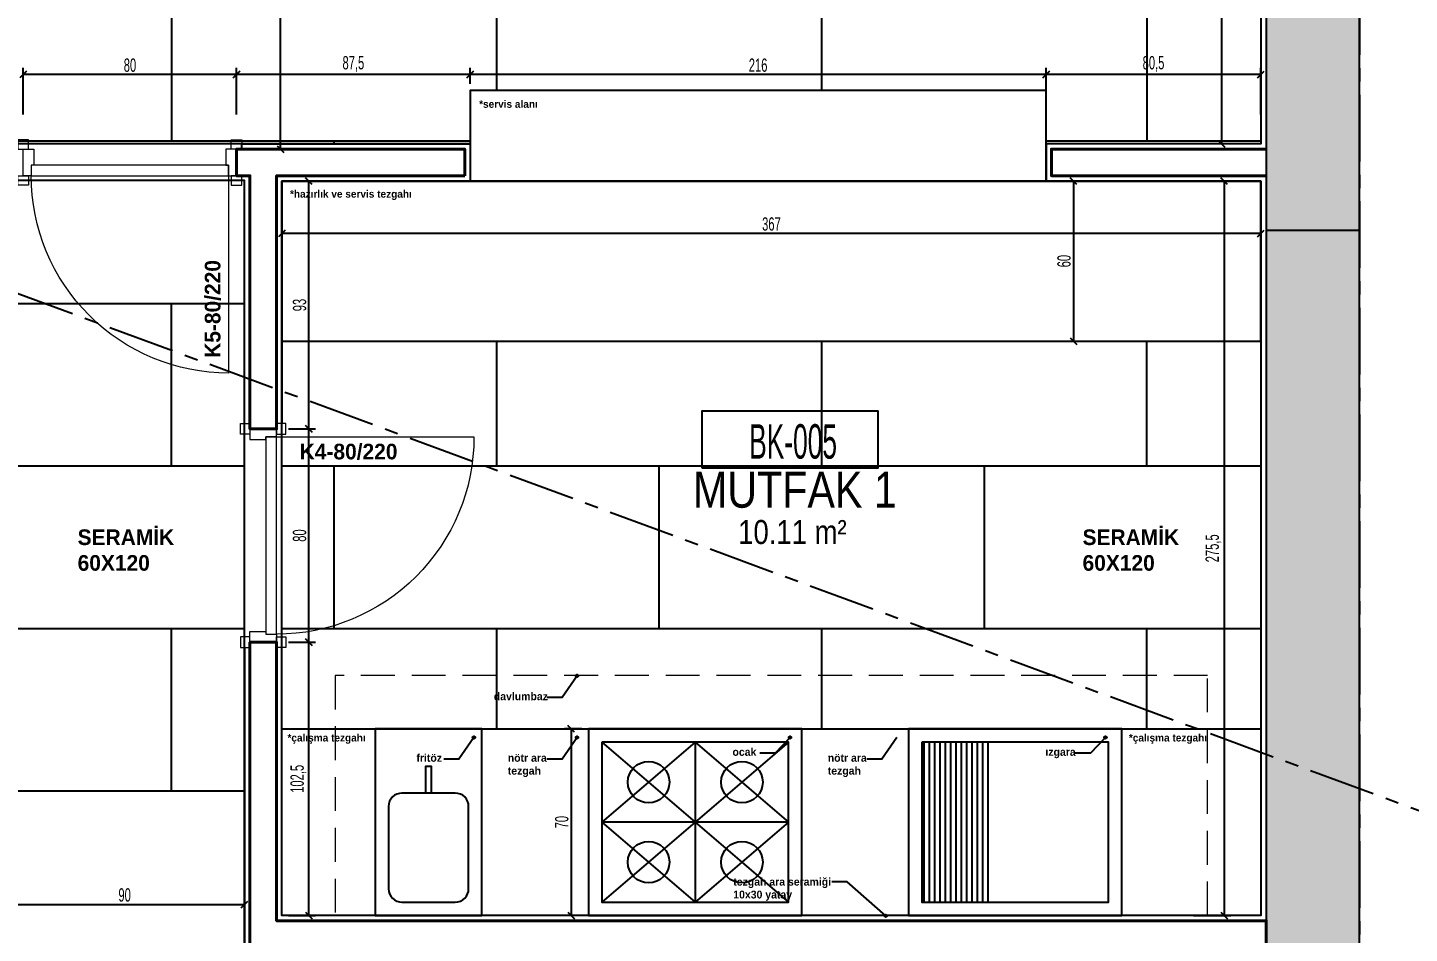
# Model space of a CAD drawing. Header units: millimetres. Extents: x 933584 to 974011, y 4545988 to 4553664.
# Drawn here: x 939766 to 940285, y 4548721 to 4549061 of the extents above; entities that cross this region are included whole.
import ezdxf
from ezdxf.enums import TextEntityAlignment as Align

# ---------------------------------------------------------------- set-up
doc = ezdxf.new("R2010")
doc.units = ezdxf.units.MM
doc.set_wipeout_variables(frame=1)
doc.header["$PDMODE"] = 35
for name, pattern in [('568_AVN_KES_01$0$HIDDEN', [0.375, 0.25, -0.125]), ('CENTER', [2, 1.25, -0.25, 0.25, -0.25]), ('DOT2', [3.175, 0, -3.175]), ('HIDDEN', [9.525, 6.35, -3.175]), ('HIDDENX2', [19.05, 12.7, -6.35])]:
    doc.linetypes.add(name, pattern=pattern)
doc.layers.get('0').update_dxf_attribs({"color": 255})
doc.layers.get('Defpoints').update_dxf_attribs({"color": 8})
for name, color, linetype in [('0-CSX-CXS_20', 14, 'CENTER'), ('0-DMS-50', 143, 'Continuous'), ('0-EST-MEA', 10, 'Continuous'), ('0-HSL-HTC_200', 1, 'Continuous'), ('0-HSL-SLD', 252, 'Continuous'), ('0-LNS-SLN', 6, 'Continuous'), ('0-LNS-SPL', 13, '568_AVN_KES_01$0$HIDDEN'), ('0-LNS-VLF', 11, 'Continuous'), ('0-TXT-NRS', 6, 'Continuous'), ('0-TXT-PBX', 6, 'Continuous'), ('0-TXT-PTX_50', 8, 'Continuous'), ('0-TXT-XBX_20', 3, 'Continuous'), ('2-SPS-RCN', 2, 'Continuous'), ('8-KBT-KEQ', 4, 'Continuous')]:
    doc.layers.add(name, color=color, linetype=linetype)
doc.layers.add('2-SPS-IBW', color=5, linetype='Continuous', lineweight=40)
doc.layers.add('3-OPN-WDR', color=4, linetype='Continuous', lineweight=18)
doc.styles.add('Century Gothic_B_3', font='GOTHICB.TTF', dxfattribs={"height": 4})
doc.styles.add('dim_romans_50', font='swissl.ttf', dxfattribs={"width": 0.6, "height": 5})
doc.styles.add('MAHAL YAZISI', font='ARIALN.TTF', dxfattribs={"width": 0.8})
doc.styles.get("Standard").update_dxf_attribs({"font": 'times.ttf'})
doc.dimstyles.new('ONK_dim 1_50', dxfattribs={"dimscale": 5, "dimtxt": 4, "dimasz": 0.5, "dimexe": 0.5, "dimexo": 0.5, "dimgap": 0.2, "dimtad": 1, "dimdec": 1, "dimrnd": 0.5, "dimzin": 9, "dimtxsty": 'dim_romans_50', "dimblk": 'OBLIQUE', "dimcen": 1, "dimclre": 256, "dimclrt": 256, "dimazin": 2, "dimtfac": 1, "dimtdec": 1, "dimtix": 1, "dimtmove": 2, "dimatfit": 3, "dimldrblk": 'OBLIQUE', "dimfxl": 3, "dimfxlon": 1, "dimarcsym": 0})

# ---------------------------------------------------------------- blocks, each defined once
blk = doc.blocks.new('ZVBXCB')
at = {"layer": '0-CSX-CXS_20', "ltscale": 20}
for points in [[(933665.85, 4549835.4), (933665.85, 4548420.65)], [(932221.52, 4549308.24), (933780.76, 4548732.71)]]:
    blk.add_lwpolyline(points, dxfattribs=at)
blk = doc.blocks.new('FDSVBDVBDZVB')
at = {"layer": '0-HSL-HTC_200'}
h = blk.add_hatch(dxfattribs=at)
h.set_pattern_fill('ANSI33', color=256)
h.set_pattern_definition([(45, (935941.6384, 4550274.5564), (-4.490128, 4.490128), []), (45, (935946.1285, 4550274.5564), (-4.490128, 4.490128), [3.175, -1.5875])])
h.paths.add_polyline_path([(941208.16, 4549972.76), (941173.16, 4549972.76), (941173.16, 4548702.89), (941153.16, 4548702.89), (941153.16, 4548588.89), (941173.16, 4548588.89), (941173.16, 4548512.76), (941208.16, 4548512.76)])
at = {"layer": '2-SPS-RCN'}
blk.add_lwpolyline([(941208.16, 4549972.76), (941173.16, 4549972.76), (941173.16, 4548702.89), (941153.16, 4548702.89), (941153.16, 4548588.89), (941173.16, 4548588.89), (941173.16, 4548512.76), (941208.16, 4548512.76)], close=True, dxfattribs=at)
blk = doc.blocks.new('kapı_multi1')
at = {"color": 8}
blk.add_lwpolyline([(3, 0), (3, 74, -0.414214), (77, 0, -1)], format="xyb", dxfattribs=at)
for points in [[(2, 3.5), (-2, 3.5), (-2, 0), (2, 0)], [(0, -10), (4, -10), (4, -4), (3, -4), (3, 0), (0, 0)], [(77, -4), (77, 0), (3, 0), (3, -4)], [(80, -10), (76, -10), (76, -4), (77, -4), (77, 0), (80, 0)], [(78, 3.5), (82, 3.5), (82, 0), (78, 0)], [(2, -13.5), (-2, -13.5), (-2, -10), (2, -10)], [(78, -13.5), (82, -13.5), (82, -10), (78, -10)]]:
    blk.add_lwpolyline(points, close=True)
blk = doc.blocks.new('MAHAL_KODU')
at = {"layer": '0-TXT-PTX_50'}
for tag, height, p in [('MEKAN_ADI', 0.3, (0, -0.65)), ('ALAN', 0.2, (0, -0.95))]:
    blk.add_attdef(tag, text='', height=height, dxfattribs=at).set_placement(p, align=Align.MIDDLE_CENTER)
at = {"linetype": 'DOT2', "ltscale": 10000}
blk.add_wipeout([(-0.748, 0.049), (0.721, 0.049), (0.722, -0.423), (-0.752, -0.425)], dxfattribs=at)
at = {"layer": '0-TXT-PBX'}
blk.add_lwpolyline([(-0.748, -0.422), (0.721, -0.422), (0.721, 0.049), (-0.748, 0.049)], close=True, dxfattribs=at)
at = {"layer": '0-TXT-PTX_50'}
blk.add_attdef('MAHAL_KODU', text='', height=0.3, dxfattribs=at).set_placement((0, -0.2), align=Align.MIDDLE_CENTER)
blk = doc.blocks.new('vcbxcbxcb')
at = {"layer": '0-HSL-SLD', "linetype": 'Continuous'}
for p, q in [((939716.71, 4548957.12), (939847.71, 4548957.12)), ((939820.32, 4548896.16), (939820.32, 4548957.12)), ((939942.24, 4548896.16), (939942.24, 4548942.97)), ((940064.16, 4548896.16), (940064.16, 4548942.97)), ((940186.08, 4548896.16), (940186.08, 4548942.97)), ((939716.71, 4548896.16), (939847.71, 4548896.16)), ((939861.71, 4548896.16), (940228.84, 4548896.16)), ((939881.28, 4548835.2), (939881.28, 4548896.16)), ((940003.2, 4548835.2), (940003.2, 4548896.16)), ((940125.12, 4548835.2), (940125.12, 4548896.16)), ((939716.71, 4548835.2), (939847.71, 4548835.2)), ((939820.32, 4548774.24), (939820.32, 4548835.2)), ((939861.71, 4548835.2), (940228.84, 4548835.2)), ((939942.24, 4548797.53), (939942.24, 4548835.2)), ((940064.16, 4548797.53), (940064.16, 4548835.2)), ((940186.08, 4548797.53), (940186.08, 4548835.2)), ((939757.71, 4548774.24), (939847.71, 4548774.24))]:
    blk.add_line(p, q, dxfattribs=at)
blk = doc.blocks.new('_Oblique')
at = {"color": 0, "linetype": 'ByBlock', "lineweight": -2}
blk.add_line((-0.5, -0.5), (0.5, 0.5), dxfattribs=at)
blk = doc.blocks.new('*D1308')
at = {"layer": '0-DMS-50', "lineweight": -2}
for p, q in [((940226.34, 4549376.53), (940211.59, 4549376.53)), ((940226.34, 4549016.97), (940211.59, 4549016.97))]:
    blk.add_line(p, q, dxfattribs=at)
at = {"layer": '0-DMS-50', "color": 0, "lineweight": -2}
blk.add_line((940214.09, 4549376.53), (940214.09, 4549016.97), dxfattribs=at)
at = {"layer": 'Defpoints', "color": 0}
for p in [(940228.84, 4549376.53), (940214.09, 4549016.97), (940228.84, 4549016.97)]:
    blk.add_point(p, dxfattribs=at)
at = {"layer": '0-DMS-50', "color": 0, "linetype": 'ByBlock', "lineweight": -2, "xscale": 2.5, "yscale": 2.5, "zscale": 2.5}
for p, rotation in [((940214.09, 4549376.53), 90), ((940214.09, 4549016.97), 270)]:
    blk.add_blockref('_Oblique', p, dxfattribs=dict(at, rotation=rotation))
at = {"layer": '0-DMS-50', "insert": (940210.12, 4549196.75), "char_height": 5, "attachment_point": 5, "rotation": 90, "style": 'dim_romans_50'}
blk.add_mtext('359,5', dxfattribs=at)
blk = doc.blocks.new('*D1309')
at = {"layer": '0-DMS-50', "lineweight": -2}
for p, q in [((940148.27, 4549027.95), (940148.27, 4549045.45)), ((940228.84, 4549027.95), (940228.84, 4549045.45))]:
    blk.add_line(p, q, dxfattribs=at)
at = {"layer": '0-DMS-50', "color": 0, "lineweight": -2}
blk.add_line((940228.84, 4549042.95), (940148.27, 4549042.95), dxfattribs=at)
at = {"layer": 'Defpoints', "color": 0}
for p in [(940148.27, 4549042.95), (940148.27, 4549016.97), (940228.84, 4549016.97)]:
    blk.add_point(p, dxfattribs=at)
at = {"layer": '0-DMS-50', "color": 0, "linetype": 'ByBlock', "lineweight": -2, "xscale": 2.5, "yscale": 2.5, "zscale": 2.5, "rotation": 180}
blk.add_blockref('_Oblique', (940148.27, 4549042.95), dxfattribs=at)
at = {"layer": '0-DMS-50', "color": 0, "linetype": 'ByBlock', "lineweight": -2, "xscale": 2.5, "yscale": 2.5, "zscale": 2.5}
blk.add_blockref('_Oblique', (940228.84, 4549042.95), dxfattribs=at)
at = {"layer": '0-DMS-50', "insert": (940188.56, 4549046.93), "char_height": 5, "attachment_point": 5, "style": 'dim_romans_50'}
blk.add_mtext('80,5', dxfattribs=at)
blk = doc.blocks.new('*D1310')
at = {"layer": '0-DMS-50', "lineweight": -2}
for p, q in [((939932.27, 4549039.47), (939932.27, 4549045.45)), ((940148.27, 4549027.95), (940148.27, 4549045.45))]:
    blk.add_line(p, q, dxfattribs=at)
at = {"layer": '0-DMS-50', "color": 0, "lineweight": -2}
blk.add_line((940148.27, 4549042.95), (939932.27, 4549042.95), dxfattribs=at)
at = {"layer": 'Defpoints', "color": 0}
for p in [(939932.27, 4549042.95), (939932.27, 4549036.97), (940148.27, 4549016.97)]:
    blk.add_point(p, dxfattribs=at)
at = {"layer": '0-DMS-50', "color": 0, "linetype": 'ByBlock', "lineweight": -2, "xscale": 2.5, "yscale": 2.5, "zscale": 2.5, "rotation": 180}
blk.add_blockref('_Oblique', (939932.27, 4549042.95), dxfattribs=at)
at = {"layer": '0-DMS-50', "color": 0, "linetype": 'ByBlock', "lineweight": -2, "xscale": 2.5, "yscale": 2.5, "zscale": 2.5}
blk.add_blockref('_Oblique', (940148.27, 4549042.95), dxfattribs=at)
at = {"layer": '0-DMS-50', "insert": (940040.27, 4549046.45), "char_height": 5, "attachment_point": 5, "style": 'dim_romans_50'}
blk.add_mtext('216', dxfattribs=at)
blk = doc.blocks.new('*D1311')
at = {"layer": '0-DMS-50', "lineweight": -2}
for p, q in [((939844.71, 4549027.95), (939844.71, 4549045.45)), ((939932.27, 4549039.47), (939932.27, 4549045.45))]:
    blk.add_line(p, q, dxfattribs=at)
at = {"layer": '0-DMS-50', "color": 0, "lineweight": -2}
blk.add_line((939932.27, 4549042.95), (939844.71, 4549042.95), dxfattribs=at)
at = {"layer": 'Defpoints', "color": 0}
for p in [(939844.71, 4549042.95), (939932.27, 4549036.97), (939844.71, 4549014.97)]:
    blk.add_point(p, dxfattribs=at)
at = {"layer": '0-DMS-50', "color": 0, "linetype": 'ByBlock', "lineweight": -2, "xscale": 2.5, "yscale": 2.5, "zscale": 2.5, "rotation": 180}
blk.add_blockref('_Oblique', (939844.71, 4549042.95), dxfattribs=at)
at = {"layer": '0-DMS-50', "color": 0, "linetype": 'ByBlock', "lineweight": -2, "xscale": 2.5, "yscale": 2.5, "zscale": 2.5}
blk.add_blockref('_Oblique', (939932.27, 4549042.95), dxfattribs=at)
at = {"layer": '0-DMS-50', "insert": (939888.49, 4549046.93), "char_height": 5, "attachment_point": 5, "style": 'dim_romans_50'}
blk.add_mtext('87,5', dxfattribs=at)
blk = doc.blocks.new('*D1312')
at = {"layer": '0-DMS-50', "lineweight": -2}
for p, q in [((939764.71, 4549027.95), (939764.71, 4549045.45)), ((939844.71, 4549027.95), (939844.71, 4549045.45))]:
    blk.add_line(p, q, dxfattribs=at)
at = {"layer": '0-DMS-50', "color": 0, "lineweight": -2}
blk.add_line((939844.71, 4549042.95), (939764.71, 4549042.95), dxfattribs=at)
at = {"layer": 'Defpoints', "color": 0}
for p in [(939764.71, 4549042.95), (939764.71, 4549014.97), (939844.71, 4549014.97)]:
    blk.add_point(p, dxfattribs=at)
at = {"layer": '0-DMS-50', "color": 0, "linetype": 'ByBlock', "lineweight": -2, "xscale": 2.5, "yscale": 2.5, "zscale": 2.5, "rotation": 180}
blk.add_blockref('_Oblique', (939764.71, 4549042.95), dxfattribs=at)
at = {"layer": '0-DMS-50', "color": 0, "linetype": 'ByBlock', "lineweight": -2, "xscale": 2.5, "yscale": 2.5, "zscale": 2.5}
blk.add_blockref('_Oblique', (939844.71, 4549042.95), dxfattribs=at)
at = {"layer": '0-DMS-50', "insert": (939804.71, 4549046.45), "char_height": 5, "attachment_point": 5, "style": 'dim_romans_50'}
blk.add_mtext('80', dxfattribs=at)
blk = doc.blocks.new('*D1364')
at = {"layer": '0-DMS-50', "lineweight": -2}
for p, q in [((939849.21, 4549376.53), (939863.69, 4549376.53)), ((939849.21, 4549014.97), (939863.69, 4549014.97))]:
    blk.add_line(p, q, dxfattribs=at)
at = {"layer": '0-DMS-50', "color": 0, "lineweight": -2}
blk.add_line((939861.19, 4549014.97), (939861.19, 4549376.53), dxfattribs=at)
at = {"layer": 'Defpoints', "color": 0}
for p in [(939846.71, 4549376.53), (939861.19, 4549376.53), (939846.71, 4549014.97)]:
    blk.add_point(p, dxfattribs=at)
at = {"layer": '0-DMS-50', "color": 0, "linetype": 'ByBlock', "lineweight": -2, "xscale": 2.5, "yscale": 2.5, "zscale": 2.5}
for p, rotation in [((939861.19, 4549376.53), 90), ((939861.19, 4549014.97), 270)]:
    blk.add_blockref('_Oblique', p, dxfattribs=dict(at, rotation=rotation))
at = {"layer": '0-DMS-50', "insert": (939857.21, 4549195.75), "char_height": 5, "attachment_point": 5, "rotation": 90, "style": 'dim_romans_50'}
blk.add_mtext('361,5', dxfattribs=at)
blk = doc.blocks.new('*D1371')
at = {"layer": '0-DMS-50', "lineweight": -2}
for p, q in [((939861.71, 4548998.37), (939861.71, 4548980.87)), ((940228.84, 4548998.37), (940228.84, 4548980.87))]:
    blk.add_line(p, q, dxfattribs=at)
at = {"layer": '0-DMS-50', "color": 0, "lineweight": -2}
blk.add_line((940228.84, 4548983.37), (939861.71, 4548983.37), dxfattribs=at)
at = {"layer": 'Defpoints', "color": 0}
for p in [(939861.71, 4549002.97), (940228.84, 4549002.97), (939861.71, 4548983.37)]:
    blk.add_point(p, dxfattribs=at)
at = {"layer": '0-DMS-50', "color": 0, "linetype": 'ByBlock', "lineweight": -2, "xscale": 2.5, "yscale": 2.5, "zscale": 2.5, "rotation": 180}
blk.add_blockref('_Oblique', (939861.71, 4548983.37), dxfattribs=at)
at = {"layer": '0-DMS-50', "color": 0, "linetype": 'ByBlock', "lineweight": -2, "xscale": 2.5, "yscale": 2.5, "zscale": 2.5}
blk.add_blockref('_Oblique', (940228.84, 4548983.37), dxfattribs=at)
at = {"layer": '0-DMS-50', "insert": (940045.27, 4548986.87), "char_height": 5, "attachment_point": 5, "style": 'dim_romans_50'}
blk.add_mtext('367', dxfattribs=at)
blk = doc.blocks.new('*D1372')
at = {"layer": '0-DMS-50', "lineweight": -2}
for p, q in [((940203.61, 4549002.97), (940217.5, 4549002.97)), ((940203.61, 4548727.53), (940217.5, 4548727.53))]:
    blk.add_line(p, q, dxfattribs=at)
at = {"layer": '0-DMS-50', "color": 0, "lineweight": -2}
blk.add_line((940215, 4549002.97), (940215, 4548727.53), dxfattribs=at)
at = {"layer": 'Defpoints', "color": 0}
for p in [(940201.11, 4549002.97), (940201.11, 4548727.53), (940215, 4548727.53)]:
    blk.add_point(p, dxfattribs=at)
at = {"layer": '0-DMS-50', "color": 0, "linetype": 'ByBlock', "lineweight": -2, "xscale": 2.5, "yscale": 2.5, "zscale": 2.5}
for p, rotation in [((940215, 4549002.97), 90), ((940215, 4548727.53), 270)]:
    blk.add_blockref('_Oblique', p, dxfattribs=dict(at, rotation=rotation))
at = {"layer": '0-DMS-50', "insert": (940211.03, 4548865.25), "char_height": 5, "attachment_point": 5, "rotation": 90, "style": 'dim_romans_50'}
blk.add_mtext('275,5', dxfattribs=at)
blk = doc.blocks.new('*D1380')
at = {"layer": '0-DMS-50', "lineweight": -2}
for p, q in [((939864.21, 4548830.03), (939874.32, 4548830.03)), ((939864.21, 4548727.53), (939874.32, 4548727.53))]:
    blk.add_line(p, q, dxfattribs=at)
at = {"layer": '0-DMS-50', "color": 0, "lineweight": -2}
blk.add_line((939871.82, 4548727.53), (939871.82, 4548830.03), dxfattribs=at)
at = {"layer": 'Defpoints', "color": 0}
for p in [(939861.71, 4548830.03), (939871.82, 4548830.03), (939861.71, 4548727.53)]:
    blk.add_point(p, dxfattribs=at)
at = {"layer": '0-DMS-50', "color": 0, "linetype": 'ByBlock', "lineweight": -2, "xscale": 2.5, "yscale": 2.5, "zscale": 2.5}
for p, rotation in [((939871.82, 4548830.03), 90), ((939871.82, 4548727.53), 270)]:
    blk.add_blockref('_Oblique', p, dxfattribs=dict(at, rotation=rotation))
at = {"layer": '0-DMS-50', "insert": (939867.85, 4548778.78), "char_height": 5, "attachment_point": 5, "rotation": 90, "style": 'dim_romans_50'}
blk.add_mtext('102,5', dxfattribs=at)
blk = doc.blocks.new('*D1381')
at = {"layer": '0-DMS-50', "lineweight": -2}
for p, q in [((939864.21, 4548910.03), (939874.32, 4548910.03)), ((939864.21, 4548830.03), (939874.32, 4548830.03))]:
    blk.add_line(p, q, dxfattribs=at)
at = {"layer": '0-DMS-50', "color": 0, "lineweight": -2}
blk.add_line((939871.82, 4548830.03), (939871.82, 4548910.03), dxfattribs=at)
at = {"layer": 'Defpoints', "color": 0}
for p in [(939861.71, 4548910.03), (939871.82, 4548910.03), (939861.71, 4548830.03)]:
    blk.add_point(p, dxfattribs=at)
at = {"layer": '0-DMS-50', "color": 0, "linetype": 'ByBlock', "lineweight": -2, "xscale": 2.5, "yscale": 2.5, "zscale": 2.5}
for p, rotation in [((939871.82, 4548910.03), 90), ((939871.82, 4548830.03), 270)]:
    blk.add_blockref('_Oblique', p, dxfattribs=dict(at, rotation=rotation))
at = {"layer": '0-DMS-50', "insert": (939868.32, 4548870.03), "char_height": 5, "attachment_point": 5, "rotation": 90, "style": 'dim_romans_50'}
blk.add_mtext('80', dxfattribs=at)
blk = doc.blocks.new('*D1382')
at = {"layer": '0-DMS-50', "lineweight": -2}
for p, q in [((939864.21, 4549002.97), (939874.32, 4549002.97)), ((939864.21, 4548910.03), (939874.32, 4548910.03))]:
    blk.add_line(p, q, dxfattribs=at)
at = {"layer": '0-DMS-50', "color": 0, "lineweight": -2}
blk.add_line((939871.82, 4548910.03), (939871.82, 4549002.97), dxfattribs=at)
at = {"layer": 'Defpoints', "color": 0}
for p in [(939861.71, 4549002.97), (939871.82, 4549002.97), (939861.71, 4548910.03)]:
    blk.add_point(p, dxfattribs=at)
at = {"layer": '0-DMS-50', "color": 0, "linetype": 'ByBlock', "lineweight": -2, "xscale": 2.5, "yscale": 2.5, "zscale": 2.5}
for p, rotation in [((939871.82, 4549002.97), 90), ((939871.82, 4548910.03), 270)]:
    blk.add_blockref('_Oblique', p, dxfattribs=dict(at, rotation=rotation))
at = {"layer": '0-DMS-50', "insert": (939868.32, 4548956.5), "char_height": 5, "attachment_point": 5, "rotation": 90, "style": 'dim_romans_50'}
blk.add_mtext('93', dxfattribs=at)
blk = doc.blocks.new('*D1383')
at = {"layer": '0-DMS-50', "lineweight": -2}
for p, q in [((939974.21, 4548797.53), (939967.65, 4548797.53)), ((939974.21, 4548727.53), (939967.65, 4548727.53))]:
    blk.add_line(p, q, dxfattribs=at)
at = {"layer": '0-DMS-50', "color": 0, "lineweight": -2}
blk.add_line((939970.15, 4548797.53), (939970.15, 4548727.53), dxfattribs=at)
at = {"layer": 'Defpoints', "color": 0}
for p in [(939976.71, 4548797.53), (939970.15, 4548727.53), (939976.71, 4548727.53)]:
    blk.add_point(p, dxfattribs=at)
at = {"layer": '0-DMS-50', "color": 0, "linetype": 'ByBlock', "lineweight": -2, "xscale": 2.5, "yscale": 2.5, "zscale": 2.5}
for p, rotation in [((939970.15, 4548797.53), 90), ((939970.15, 4548727.53), 270)]:
    blk.add_blockref('_Oblique', p, dxfattribs=dict(at, rotation=rotation))
at = {"layer": '0-DMS-50', "insert": (939966.65, 4548762.53), "char_height": 5, "attachment_point": 5, "rotation": 90, "style": 'dim_romans_50'}
blk.add_mtext('70', dxfattribs=at)
blk = doc.blocks.new('*D1384')
at = {"layer": '0-DMS-50', "lineweight": -2}
for p, q in [((940150.77, 4549002.97), (940161.01, 4549002.97)), ((940150.77, 4548942.97), (940161.01, 4548942.97))]:
    blk.add_line(p, q, dxfattribs=at)
at = {"layer": '0-DMS-50', "color": 0, "lineweight": -2}
blk.add_line((940158.51, 4549002.97), (940158.51, 4548942.97), dxfattribs=at)
at = {"layer": 'Defpoints', "color": 0}
for p in [(940148.27, 4549002.97), (940148.27, 4548942.97), (940158.51, 4548942.97)]:
    blk.add_point(p, dxfattribs=at)
at = {"layer": '0-DMS-50', "color": 0, "linetype": 'ByBlock', "lineweight": -2, "xscale": 2.5, "yscale": 2.5, "zscale": 2.5}
for p, rotation in [((940158.51, 4549002.97), 90), ((940158.51, 4548942.97), 270)]:
    blk.add_blockref('_Oblique', p, dxfattribs=dict(at, rotation=rotation))
at = {"layer": '0-DMS-50', "insert": (940155.01, 4548972.97), "char_height": 5, "attachment_point": 5, "rotation": 90, "style": 'dim_romans_50'}
blk.add_mtext('60', dxfattribs=at)
blk = doc.blocks.new('*D1393')
at = {"layer": '0-DMS-50', "lineweight": -2}
for p, q in [((939757.71, 4548734.2), (939757.71, 4548734.2)), ((939847.71, 4548734.2), (939847.71, 4548734.2))]:
    blk.add_line(p, q, dxfattribs=at)
at = {"layer": '0-DMS-50', "color": 0, "lineweight": -2}
blk.add_line((939757.71, 4548731.7), (939847.71, 4548731.7), dxfattribs=at)
at = {"layer": 'Defpoints', "color": 0}
for p in [(939757.71, 4548731.7), (939847.71, 4548731.7), (939847.71, 4548731.7)]:
    blk.add_point(p, dxfattribs=at)
at = {"layer": '0-DMS-50', "color": 0, "linetype": 'ByBlock', "lineweight": -2, "xscale": 2.5, "yscale": 2.5, "zscale": 2.5, "rotation": 180}
blk.add_blockref('_Oblique', (939757.71, 4548731.7), dxfattribs=at)
at = {"layer": '0-DMS-50', "color": 0, "linetype": 'ByBlock', "lineweight": -2, "xscale": 2.5, "yscale": 2.5, "zscale": 2.5}
blk.add_blockref('_Oblique', (939847.71, 4548731.7), dxfattribs=at)
at = {"layer": '0-DMS-50', "insert": (939802.71, 4548735.2), "char_height": 5, "attachment_point": 5, "style": 'dim_romans_50'}
blk.add_mtext('90', dxfattribs=at)

msp = doc.modelspace()

# ---------------------------------------------------------------- hatches: boundary and pattern name
at = {"layer": '0-HSL-SLD'}
h = msp.add_hatch(dxfattribs=at)
h.set_pattern_fill('AR-B816', color=256, scale=0.3)
h.paths.add_polyline_path([(938983.85, 4549757.55), (939103.85, 4549757.55), (939103.85, 4549761.55), (939301.84, 4549761.55), (939301.84, 4549762.53), (939741.85, 4549762.53), (939741.85, 4549376.53), (940228.84, 4549376.53), (940228.84, 4549016.97), (940148.27, 4549016.97), (940148.27, 4549036.97), (939932.27, 4549036.97), (939932.27, 4549016.97), (939760.06, 4549016.97), (939630.96, 4549064.68), (939662.5, 4549150.04), (939361.94, 4549261.11), (939361.94, 4549617.46), (938983.85, 4549617.46)])
at = {"layer": '0-LNS-VLF', "linetype": 'HIDDEN', "ltscale": 0.5}
h = msp.add_hatch(color=256, dxfattribs=at)
h.dxf.hatch_style = 1
edge = h.paths.add_edge_path()
edge.add_arc((939972.36, 4548817.42), 0.467, 0, 360)
h = msp.add_hatch(color=256, dxfattribs=at)
h.dxf.hatch_style = 1
edge = h.paths.add_edge_path()
edge.add_arc((939933.69, 4548794.31), 0.467, 0, 360)
h = msp.add_hatch(color=256, dxfattribs=at)
h.dxf.hatch_style = 1
edge = h.paths.add_edge_path()
edge.add_arc((939972.36, 4548794.31), 0.467, 0, 360)
h = msp.add_hatch(color=256, dxfattribs=at)
h.dxf.hatch_style = 1
edge = h.paths.add_edge_path()
edge.add_arc((940052.24, 4548794.31), 0.467, 0, 360)
h = msp.add_hatch(color=256, dxfattribs=at)
h.dxf.hatch_style = 1
edge = h.paths.add_edge_path()
edge.add_arc((940170.53, 4548794.31), 0.467, 0, 360)
h = msp.add_hatch(color=256, dxfattribs=at)
h.dxf.hatch_style = 1
edge = h.paths.add_edge_path()
edge.add_arc((940088.15, 4548727.4), 0.467, 0, 360)

# ---------------------------------------------------------------- linework, layer by layer
at = {"layer": '0-DMS-50'}
for points in [[(940016.71, 4548792.53), (939981.71, 4548762.53)], [(939981.71, 4548792.53), (940016.71, 4548762.53)], [(940016.71, 4548792.53), (940016.71, 4548732.53)], [(940051.71, 4548792.53), (940016.71, 4548762.53)], [(940016.71, 4548792.53), (940051.71, 4548762.53)], [(940102.48, 4548792.53), (940102.48, 4548732.53)], [(940104.48, 4548792.53), (940104.48, 4548732.53)], [(940106.48, 4548792.53), (940106.48, 4548732.53)], [(940108.48, 4548792.53), (940108.48, 4548732.53)], [(940110.48, 4548792.53), (940110.48, 4548732.53)], [(940112.48, 4548792.53), (940112.48, 4548732.53)], [(940114.48, 4548792.53), (940114.48, 4548732.53)], [(940116.48, 4548792.53), (940116.48, 4548732.53)], [(940118.48, 4548792.53), (940118.48, 4548732.53)], [(940120.48, 4548792.53), (940120.48, 4548732.53)], [(940122.48, 4548792.53), (940122.48, 4548732.53)], [(940124.48, 4548792.53), (940124.48, 4548732.53)], [(940126.48, 4548792.53), (940126.48, 4548732.53)], [(940051.71, 4548762.53), (939981.71, 4548762.53)], [(940016.71, 4548762.53), (939981.71, 4548732.53)], [(939981.71, 4548762.53), (940016.71, 4548732.53)], [(940051.71, 4548762.53), (940016.71, 4548732.53)], [(940016.71, 4548762.53), (940051.71, 4548732.53)]]:
    msp.add_lwpolyline(points, dxfattribs=at)
for centre in [(939999.21, 4548777.53), (940034.21, 4548777.53), (939999.21, 4548747.53), (940034.21, 4548747.53)]:
    msp.add_circle(centre, 7.79, dxfattribs=at)
at = {"layer": '0-HSL-SLD'}
msp.add_lwpolyline([(938983.85, 4549757.55), (939103.85, 4549757.55), (939103.85, 4549761.55), (939301.84, 4549761.55), (939301.84, 4549762.53), (939741.85, 4549762.53), (939741.85, 4549376.53), (940228.84, 4549376.53), (940228.84, 4549016.97), (940148.27, 4549016.97), (940148.27, 4549036.97), (939932.27, 4549036.97), (939932.27, 4549016.97), (939760.06, 4549016.97), (939630.96, 4549064.68), (939662.5, 4549150.04), (939361.94, 4549261.11), (939361.94, 4549617.46), (938983.85, 4549617.46)], close=True, dxfattribs=at)
at = {"layer": '0-LNS-SLN'}
msp.add_lwpolyline([(940230.84, 4548984.53), (940265.85, 4548984.53)], dxfattribs=at)
at = {"layer": '0-LNS-SPL', "linetype": 'ByBlock', "ltscale": 0.5}
for points in [[(938983.85, 4549716.55), (938983.85, 4549757.55), (939103.85, 4549757.55), (939103.85, 4549791.55), (939301.84, 4549791.55), (939301.84, 4549762.53), (939741.85, 4549762.53), (939741.85, 4549376.53), (940228.84, 4549376.53), (940228.84, 4549016.97), (940148.27, 4549016.97), (940148.27, 4549002.97), (940228.84, 4549002.97), (940228.84, 4548727.53), (939861.71, 4548727.53), (939861.71, 4548828.03)], [(939846.71, 4549014.97), (939846.71, 4549016.97), (939932.27, 4549016.97), (939932.27, 4549002.97), (939861.71, 4549002.97), (939861.71, 4548912.03)], [(939847.71, 4548912.03), (939847.71, 4549003.22), (939846.71, 4549003.22)], [(939859.71, 4548910.03), (939849.71, 4548910.03)], [(939859.71, 4548830.03), (939849.71, 4548830.03)], [(939847.71, 4548828.03), (939847.71, 4548653.53), (939861.71, 4548653.53), (939861.71, 4548713.53), (940228.84, 4548713.53), (940228.84, 4548567.53), (940208.84, 4548567.53), (940208.84, 4548473.53), (939757.71, 4548473.53), (939757.71, 4548583.53)]]:
    msp.add_lwpolyline(points, dxfattribs=at)
at = {"layer": '0-LNS-VLF', "ltscale": 0.5}
for points in [[(939972.36, 4548817.42), (939966.73, 4548809.28), (939961.04, 4548809.28)], [(939933.69, 4548794.31), (939928.06, 4548786.17), (939922.37, 4548786.17)], [(939972.36, 4548794.31), (939966.73, 4548786.17), (939961.04, 4548786.17)], [(940052.24, 4548794.31), (940046.62, 4548788.4), (940040.92, 4548788.4)], [(940092.36, 4548794.31), (940086.73, 4548786.17), (940081.04, 4548786.17)], [(940170.53, 4548794.31), (940164.9, 4548788.4), (940159.21, 4548788.4)], [(940088.15, 4548727.4), (940073.65, 4548740.12), (940067.95, 4548740.12)]]:
    msp.add_lwpolyline(points, dxfattribs=at)
at = {"layer": '0-LNS-VLF', "linetype": 'HIDDEN', "ltscale": 0.5}
for centre in [(939972.36, 4548817.42), (939933.69, 4548794.31), (939972.36, 4548794.31), (940052.24, 4548794.31), (940170.53, 4548794.31), (940088.15, 4548727.4)]:
    msp.add_circle(centre, 0.467, dxfattribs=at)
at = {"layer": '0-TXT-NRS'}
for points in [[(939896.71, 4548797.53), (939896.71, 4548727.53), (939936.71, 4548727.53), (939936.71, 4548797.53)], [(939976.71, 4548797.53), (939976.71, 4548727.53), (940056.71, 4548727.53), (940056.71, 4548797.53)], [(940096.71, 4548797.53), (940096.71, 4548727.53), (940176.71, 4548727.53), (940176.71, 4548797.53)], [(939981.71, 4548792.53), (939981.71, 4548732.53), (940051.71, 4548732.53), (940051.71, 4548792.53)], [(940101.71, 4548792.53), (940101.71, 4548732.53), (940171.71, 4548732.53), (940171.71, 4548792.53)]]:
    msp.add_lwpolyline(points, close=True, dxfattribs=at)
msp.add_lwpolyline([(939915.71, 4548773.44), (939915.71, 4548783.57), (939917.71, 4548783.57), (939917.71, 4548773.44)], dxfattribs=at)
msp.add_lwpolyline([(939901.71, 4548768.44), (939901.71, 4548737.53, 0.414214), (939906.71, 4548732.53), (939926.71, 4548732.53, 0.414214), (939931.71, 4548737.53), (939931.71, 4548768.44, 0.414214), (939926.71, 4548773.44), (939906.71, 4548773.44, 0.414214)], format="xyb", close=True, dxfattribs=at)
at = {"layer": '2-SPS-IBW'}
for points in [[(939930.27, 4549004.97), (939859.71, 4549004.97), (939859.71, 4548910.03), (939849.71, 4548910.03), (939849.71, 4549004.97), (939844.71, 4549004.97), (939844.71, 4549014.97), (939930.27, 4549014.97), (939930.27, 4549004.97)], [(940230.84, 4549004.97), (940150.27, 4549004.97), (940150.27, 4549014.97), (940230.84, 4549014.97)], [(939849.71, 4548830.03), (939859.71, 4548830.03), (939859.71, 4548725.53), (940230.84, 4548725.53), (940230.84, 4548715.53), (939859.71, 4548715.53), (939859.71, 4548655.53), (939849.71, 4548655.53), (939849.71, 4548830.03)]]:
    msp.add_lwpolyline(points, dxfattribs=at)
at = {"layer": '3-OPN-WDR', "linetype": 'HIDDENX2'}
msp.add_lwpolyline([(940208.84, 4548817.53), (939881.71, 4548817.53), (939881.71, 4548727.53), (940208.84, 4548727.53)], close=True, dxfattribs=at)
at = {"layer": '8-KBT-KEQ'}
for points in [[(940148.27, 4549036.97), (939932.27, 4549036.97), (939932.27, 4549002.97), (940148.27, 4549002.97)], [(939861.71, 4548942.97), (940228.84, 4548942.97), (940228.84, 4549002.97), (939861.71, 4549002.97)], [(939861.71, 4548727.53), (939861.71, 4548797.53), (940228.84, 4548797.53), (940228.84, 4548727.53)]]:
    msp.add_lwpolyline(points, close=True, dxfattribs=at)

# ---------------------------------------------------------------- block references
for name, p in [('ZVBXCB', (6600, 0)), ('FDSVBDVBDZVB', (-942.31, -137.36))]:
    msp.add_blockref(name, p)
at = {"layer": '3-OPN-WDR', "extrusion": (0, 0, -1), "xscale": -1, "zscale": -1}
for p, rotation in [((-939844.71, 4549004.97), 180), ((-939859.71, 4548910.03), 89.99999999999997)]:
    msp.add_blockref('kapı_multi1', p, dxfattribs=dict(at, rotation=rotation))

# ---------------------------------------------------------------- texts
at = {"layer": '0-LNS-VLF', "linetype": 'HIDDEN', "ltscale": 0.5, "char_height": 2.9364, "width": 95.455, "attachment_point": 1, "line_spacing_factor": 0.984502, "style": 'Century Gothic_B_3'}
for s, insert in [('\\pxql;{\\fFranklin Gothic Book|b1|i0|c162|p34;davlumbaz}', (939941.16, 4548811.22)), ('\\pxql;{\\fFranklin Gothic Book|b1|i0|c162|p34;fritöz}', (939912.14, 4548788.12)), ('\\pxql;{\\fFranklin Gothic Book|b1|i0|c162|p34;nötr ara\\Ptezgah}', (939946.4, 4548788.12)), ('\\pxql;{\\fFranklin Gothic Book|b1|i0|c162|p34;ocak}', (940030.67, 4548790.35)), ('\\pxql;{\\fFranklin Gothic Book|b1|i0|c162|p34;nötr ara\\Ptezgah}', (940066.4, 4548788.12)), ('\\pxql;{\\fFranklin Gothic Book|b1|i0|c162|p34;ızgara}', (940148.02, 4548790.35)), ('\\pxql;{\\fFranklin Gothic Book|b1|i0|c162|p34;tezgah ara seramiği\\P10x30 yatay}', (940030.96, 4548741.66))]:
    msp.add_mtext(s, dxfattribs=dict(at, insert=insert))
at = {"layer": '0-TXT-XBX_20', "color": 0, "char_height": 2.819, "attachment_point": 1, "rotation": 0, "line_spacing_factor": 0.984502, "style": 'Century Gothic_B_3'}
for s, insert, width in [('{\\fFranklin Gothic Book|b1|i0|c162|p34;*servis alanı}', (939935.65, 4549033.3), 124.8284), ('{\\fFranklin Gothic Book|b1|i0|c162|p34;*hazırlık ve servis tezgahı}', (939864.73, 4548999.59), 94.8284), ('{\\fFranklin Gothic Book|b1|i0|c162|p34;*çalışma tezgahı}', (939863.77, 4548795.61), 94.8284), ('{\\fFranklin Gothic Book|b1|i0|c162|p34;*çalışma tezgahı}', (940179.31, 4548795.61), 94.8284)]:
    msp.add_mtext(s, dxfattribs=dict(at, insert=insert, width=width))
at = {"layer": '0-TXT-XBX_20', "insert": (939832.77, 4548936.7), "char_height": 5.8729, "width": 228.8091, "attachment_point": 1, "rotation": 90, "line_spacing_factor": 0.984502, "style": 'Century Gothic_B_3'}
msp.add_mtext('\\pxql;{\\fFranklin Gothic Book|b1|i0|c162|p34;K5-80/220}', dxfattribs=at)
at = {"layer": '0-TXT-XBX_20', "insert": (939868.35, 4548904.47), "char_height": 5.8729, "width": 228.8091, "attachment_point": 1, "line_spacing_factor": 0.984502, "style": 'Century Gothic_B_3'}
msp.add_mtext('\\pxql;{\\fFranklin Gothic Book|b1|i0|c162|p34;K4-80/220}', dxfattribs=at)
at = {"layer": '0-TXT-XBX_20', "color": 0, "char_height": 5.8729, "width": 228.8091, "attachment_point": 1, "line_spacing_factor": 0.984502, "style": 'Century Gothic_B_3'}
for insert in [(939785.08, 4548872.35), (940161.95, 4548872.35)]:
    msp.add_mtext('\\pxql;{\\fFranklin Gothic Book|b1|i0|c162|p34;SERAMİK \\P60X120}', dxfattribs=dict(at, insert=insert))

# ---------------------------------------------------------------- dimensions: what is measured, and where the dimension line sits
at = {"layer": '0-DMS-50'}
for p1, p2, distance, picture, middle in [((939846.71, 4549014.97), (939846.71, 4549376.53), -14.48, '*D1364', (939857.21, 4549195.75)), ((940228.84, 4549376.53), (940228.84, 4549016.97), -14.75, '*D1308', (940210.12, 4549196.75)), ((940228.84, 4549016.97), (940148.27, 4549016.97), -25.98, '*D1309', (940188.56, 4549046.93)), ((940228.84, 4549002.97), (939861.71, 4549002.97), 19.6, '*D1371', (940045.27, 4548986.87)), ((940148.27, 4549002.97), (940148.27, 4548942.97), 10.24, '*D1384', (940155.01, 4548972.97)), ((940201.11, 4549002.97), (940201.11, 4548727.53), 13.89, '*D1372', (940211.03, 4548865.25)), ((939861.71, 4548727.53), (939861.71, 4548830.03), -10.12, '*D1380', (939867.85, 4548778.78)), ((939976.71, 4548797.53), (939976.71, 4548727.53), -6.56, '*D1383', (939966.65, 4548762.53)), ((939757.71, 4548731.7), (939847.71, 4548731.7), 0, '*D1393', (939802.71, 4548735.2))]:
    dim = msp.add_aligned_dim(p1=p1, p2=p2, distance=distance, dimstyle='ONK_dim 1_50', dxfattribs=at)
    dim.commit()
    dim.dimension.update_dxf_attribs({"geometry": picture, "text_midpoint": middle})
for base, p1, p2, picture, middle in [((939764.71, 4549042.95), (939844.71, 4549014.97), (939764.71, 4549014.97), '*D1312', (939804.71, 4549046.45)), ((939844.71, 4549042.95), (939932.27, 4549036.97), (939844.71, 4549014.97), '*D1311', (939888.49, 4549046.93)), ((939932.27, 4549042.95), (940148.27, 4549016.97), (939932.27, 4549036.97), '*D1310', (940040.27, 4549046.45))]:
    dim = msp.add_linear_dim(base=base, p1=p1, p2=p2, dimstyle='ONK_dim 1_50', dxfattribs=at)
    dim.commit()
    dim.dimension.update_dxf_attribs({"geometry": picture, "text_midpoint": middle})
for base, p1, p2, picture, middle in [((939871.82, 4549002.97), (939861.71, 4548910.03), (939861.71, 4549002.97), '*D1382', (939868.32, 4548956.5)), ((939871.82, 4548910.03), (939861.71, 4548830.03), (939861.71, 4548910.03), '*D1381', (939868.32, 4548870.03))]:
    dim = msp.add_linear_dim(base=base, p1=p1, p2=p2, angle=270, dimstyle='ONK_dim 1_50', dxfattribs=at)
    dim.commit()
    dim.dimension.update_dxf_attribs({"geometry": picture, "text_midpoint": middle})

# ---------------------------------------------------------------- next in the draw order: block references
ref = msp.add_blockref('MAHAL_KODU', (940052.85, 4548914.46), dxfattribs=dict(xscale=45, yscale=45, zscale=1.2))
ref.add_attrib('MAHAL_KODU', 'BK-005', dxfattribs={"layer": '0-TXT-PTX_50', "height": 12.937, "style": 'MAHAL YAZISI', "width": 0.666667}).set_placement((940053.4, 4548905.34), align=Align.MIDDLE_CENTER)
ref.add_attrib('MEKAN_ADI', 'MUTFAK 1', dxfattribs={"layer": '0-TXT-PTX_50', "height": 13.5, "style": 'MAHAL YAZISI'}).set_placement((940054.07, 4548887.24), align=Align.MIDDLE_CENTER)
ref.add_attrib('ALAN', '10.11 m²', dxfattribs={"layer": '0-TXT-PTX_50', "height": 9, "style": 'MAHAL YAZISI'}).set_placement((940053.14, 4548871.36), align=Align.MIDDLE_CENTER)

# ---------------------------------------------------------------- next in the draw order: linework, layer by layer
at = {"layer": '0-EST-MEA'}
for points in [[(939760.15, 4549003.22), (939754.59, 4548961.71), (939716.71, 4548975.68), (939716.71, 4548757.53), (939757.71, 4548757.53), (939757.71, 4548473.53), (940208.84, 4548473.53), (940208.84, 4548567.53), (940228.84, 4548567.53), (940228.84, 4548713.53), (939861.71, 4548713.53), (939861.71, 4548653.53), (939847.71, 4548653.53), (939847.71, 4549003.22)], [(939861.71, 4549002.97), (940228.84, 4549002.97), (940228.84, 4548727.53), (939861.71, 4548727.53)]]:
    msp.add_lwpolyline(points, close=True, dxfattribs=at)

# ---------------------------------------------------------------- next in the draw order: block references
at = {"layer": '0-HSL-SLD'}
msp.add_blockref('vcbxcbxcb', (0, 0), dxfattribs=at)

doc.saveas('drawing.dxf')
